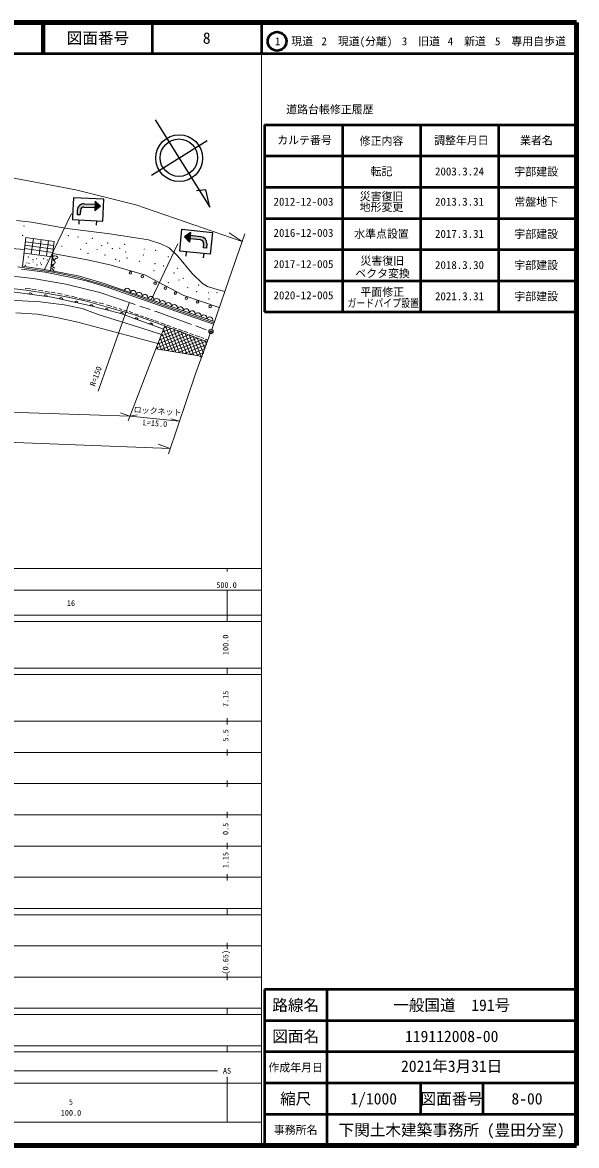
# Model space of a CAD drawing. Units: millimetres, scale not verified. Extents: x 40000 to 680000, y 20000 to 380000.
# Drawn here: x 502450 to 680000, y 20000 to 380000 of the extents above; entities that cross this region are included whole.
import ezdxf
from ezdxf.enums import TextEntityAlignment as Align

# ---------------------------------------------------------------- set-up
doc = ezdxf.new("R2010")
doc.units = ezdxf.units.MM
doc.header["$LTSCALE"] = 1000
doc.header["$PDMODE"] = 32
doc.header["$PDSIZE"] = 500
doc.linetypes.add('CHAIN', pattern=[18.5, 12, -1.5, 3.5, -1.5])
for name, color, linetype, lineweight in [('M-BGD', 7, 'Continuous', 13), ('M-BMK', 2, 'CHAIN', 13), ('M-BMK-SRVR', 3, 'Continuous', 13), ('M-STR-HTXT', 7, 'Continuous', 13), ('M-STR-STRC', 7, 'Continuous', 25), ('M-TTL', 2, 'Continuous', 140), ('M-TTL-BAND', 7, 'Continuous', 13), ('M-TTL-FRAM', 2, 'Continuous', 50), ('M-TTL-LINE', 7, 'Continuous', 50), ('M-TTL-TXT', 7, 'Continuous', 50)]:
    doc.layers.add(name, color=color, linetype=linetype, lineweight=lineweight)
doc.layers.add('M-OTRS', color=6, linetype='Continuous')
doc.styles.add('ＭＳ ゴシック', font='')
doc.styles.get('ＭＳ ゴシック').set_extended_font_data('MS Gothic')

msp = doc.modelspace()

# ---------------------------------------------------------------- hatches: boundary and pattern name
at = {"layer": 'M-STR-STRC'}
for points in [[(522201, 321881), (525697, 321715), (525647, 320666), (522151, 320832, 0.41421), (521052, 319833), (520985, 318435), (519937, 318485), (520003, 319883, -0.41421)], [(525697, 321715), (525747, 322764), (527420, 321107), (525597, 319617), (525647, 320666)], [(556174, 311669), (556280, 312714), (554380, 311324), (555962, 309580), (556068, 310625)], [(559656, 311316), (556174, 311669), (556068, 310625), (559550, 310271, -0.41421), (560489, 309120), (560347, 307728), (561392, 307622), (561533, 309014, 0.41421)]]:
    msp.add_hatch(color=256, dxfattribs=at).paths.add_polyline_path(points)

# ---------------------------------------------------------------- linework, layer by layer
at = {"layer": 'M-BGD', "lineweight": 25}
for p, q in [((545011, 348826), (562514, 320816)), ((561600, 342093), (543791, 330965)), ((561199, 326328), (558212, 326048)), ((562514, 320816), (561199, 326328))]:
    msp.add_line(p, q, dxfattribs=at)
at = {"layer": 'M-BGD'}
for p, q in [((500583, 316542), (505379, 316014)), ((505379, 316014), (516794, 314000)), ((516794, 314000), (530416, 312225)), ((502499, 301815), (503534, 311107)), ((503370, 309634), (512428, 308484)), ((503534, 311107), (512599, 309812)), ((506027, 310751), (505254, 305790)), ((508492, 310399), (507835, 305455)), ((510749, 310076), (510179, 305152)), ((512599, 309812), (511396, 300477)), ((530416, 312225), (542791, 310306)), ((542791, 310306), (546820, 309011)), ((479120, 309116), (503105, 307257)), ((502974, 306085), (511969, 304920)), ((503131, 307491), (512145, 306285)), ((503256, 308614), (512284, 307370)), ((546820, 309011), (549410, 307764)), ((549410, 307764), (552240, 305078)), ((511761, 302658), (511881, 303234)), ((512026, 302274), (511761, 302658)), ((511881, 303499), (512002, 303763)), ((511881, 303234), (511881, 303499)), ((512002, 303763), (512170, 303859)), ((523317, 303894), (512104, 305973)), ((512146, 304723), (512170, 304987)), ((512170, 304363), (512146, 304723)), ((512170, 304987), (512410, 305155)), ((512458, 304051), (512170, 304363)), ((512170, 303859), (512458, 303667)), ((512626, 302586), (512218, 302106)), ((512410, 305155), (512722, 305155)), ((512794, 303955), (512458, 304051)), ((512458, 303667), (512866, 303402)), ((512818, 302706), (512626, 302586)), ((512722, 305155), (513346, 305107)), ((512890, 304075), (512794, 303955)), ((512938, 302922), (512818, 302706)), ((512866, 303402), (512938, 303114)), ((512938, 304291), (512890, 304075)), ((513178, 304363), (512938, 304291)), ((512938, 303114), (512938, 302922)), ((513250, 304363), (513178, 304363)), ((513682, 304459), (513250, 304363)), ((513346, 305107), (513514, 304963)), ((513514, 304963), (513730, 304627)), ((513730, 304627), (513682, 304459)), ((530848, 302216), (523317, 303894)), ((552240, 305078), (556796, 299563)), ((505001, 301076), (500996, 301676)), ((509678, 299913), (502171, 300944)), ((508862, 300932), (502291, 301844)), ((512292, 299949), (505001, 301076)), ((515266, 299781), (508862, 300932)), ((517664, 298378), (509678, 299913)), ((511545, 301049), (511495, 301245)), ((511641, 301001), (511545, 301049)), ((511833, 301025), (511641, 301001)), ((512050, 301049), (511833, 301025)), ((511857, 301698), (511881, 301914)), ((512170, 301698), (511857, 301698)), ((512061, 302243), (511881, 301914)), ((512218, 302106), (512026, 302274)), ((512572, 300266), (512050, 301049)), ((512794, 301289), (512170, 301698)), ((516057, 299254), (512292, 299949)), ((520733, 298678), (515266, 299781)), ((520014, 298342), (516057, 299254)), ((541831, 299002), (530848, 302216)), ((545860, 296892), (541831, 299002)), ((556796, 299563), (560154, 296349)), ((522820, 297203), (517664, 298378)), ((523180, 297383), (520014, 298342)), ((528647, 296376), (520733, 298678)), ((529894, 295021), (522820, 297203)), ((527760, 296112), (523180, 297383)), ((533516, 294265), (527760, 296112)), ((534493, 294301), (528647, 296376)), ((554110, 292527), (545860, 296892)), ((560154, 296349), (561784, 295342)), ((561784, 295342), (565190, 294334)), ((568655, 297768), (563092, 281613)), ((503688, 294236), (495343, 295195)), ((503305, 294775), (504983, 294601)), ((509780, 293228), (503688, 294236)), ((505499, 294481), (506818, 294361)), ((506818, 294361), (506830, 294355)), ((507561, 294164), (508928, 293972)), ((508928, 293972), (508862, 293978)), ((509774, 293798), (511153, 293582)), ((515343, 292269), (509780, 293228)), ((511680, 293510), (512951, 293294)), ((513671, 293186), (515182, 292887)), ((522538, 290734), (515343, 292269)), ((515973, 292659), (517568, 292287)), ((518203, 292227), (519966, 291735)), ((546658, 289169), (529894, 295021)), ((548001, 289157), (533516, 294265)), ((563948, 284100), (534493, 294301)), ((565506, 288622), (554110, 292527)), ((565190, 294334), (567300, 293807)), ((494227, 291214), (508161, 290494)), ((508161, 290494), (515859, 289487)), ((515859, 289487), (521543, 288264)), ((520589, 291568), (522556, 291196)), ((521543, 288264), (526723, 286369)), ((529972, 288624), (522538, 290734)), ((523000, 291112), (524319, 290764)), ((524954, 290596), (526537, 290249)), ((527029, 290129), (528408, 289757)), ((529367, 289529), (531130, 288953)), ((537695, 286465), (529972, 288624)), ((531549, 288882), (532652, 288462)), ((533432, 288354), (534343, 288042)), ((563679, 283318), (546658, 289169)), ((563811, 283702), (548001, 289157)), ((507274, 286537), (500271, 286969)), ((513389, 285458), (507274, 286537)), ((520200, 283947), (513389, 285458)), ((526723, 286369), (543031, 281285)), ((534895, 287790), (536142, 287503)), ((536609, 287311), (537773, 286927)), ((548279, 282632), (537695, 286465)), ((538456, 286651), (539775, 286226)), ((540231, 285992), (541256, 285674)), ((541724, 285476), (543037, 285026)), ((543444, 284901), (544625, 284505)), ((545841, 277086), (520200, 283947)), ((543031, 281285), (546975, 280005)), ((544961, 284349), (546166, 283971)), ((545170, 275359), (548032, 282723)), ((552996, 280888), (546263, 278173)), ((551601, 281404), (546760, 279452)), ((546796, 283713), (548271, 283132)), ((550206, 281919), (547257, 280730)), ((547606, 281626), (550479, 274500)), ((548811, 282435), (547755, 282009)), ((548279, 282632), (551633, 274314)), ((548279, 282632), (548811, 282435)), ((548696, 282970), (549973, 282580)), ((548811, 282435), (549546, 282163)), ((549546, 282163), (552786, 274127)), ((549546, 282163), (550206, 281919)), ((550206, 281919), (550813, 281695)), ((550675, 282251), (551946, 281813)), ((550813, 281695), (553940, 273940)), ((550813, 281695), (551601, 281404)), ((551601, 281404), (552080, 281227)), ((552080, 281227), (555082, 273783)), ((552080, 281227), (553124, 280908)), ((552426, 281687), (553763, 281165)), ((553124, 280908), (554392, 280372)), ((554194, 281033), (555441, 280584)), ((555787, 279857), (545269, 275616)), ((554392, 280372), (545766, 276894)), ((546018, 277542), (547019, 275060)), ((546547, 278904), (548172, 274873)), ((557182, 279341), (546695, 275112)), ((547077, 280265), (549326, 274687)), ((558577, 278826), (548604, 274804)), ((559972, 278310), (550512, 274495)), ((561368, 277794), (552420, 274186)), ((553347, 280758), (556247, 273567)), ((554392, 280372), (554614, 280290)), ((554614, 280290), (557400, 273381)), ((554614, 280290), (555787, 279857)), ((555787, 279857), (555881, 279822)), ((555881, 279822), (558554, 273194)), ((555881, 279822), (557182, 279341)), ((556079, 280314), (557278, 279890)), ((557148, 279354), (559858, 272634)), ((557182, 279341), (558577, 278826)), ((557751, 279697), (559325, 279224)), ((562626, 280293), (557947, 267347)), ((558415, 278885), (560424, 273904)), ((558577, 278826), (559682, 278417)), ((559616, 279091), (560585, 278716)), ((559682, 278417), (560925, 275335)), ((559682, 278417), (559972, 278310)), ((559972, 278310), (560949, 277949)), ((560949, 277949), (561426, 276766)), ((560949, 277949), (561368, 277794)), ((560996, 278510), (561866, 278192)), ((561368, 277794), (561688, 277698)), ((558996, 273123), (545170, 275359)), ((545489, 276181), (545865, 275247)), ((561416, 276735), (554328, 273878)), ((560976, 275480), (556237, 273569)), ((560536, 274224), (558145, 273260)), ((559980, 272565), (558996, 273123))]:
    msp.add_line(p, q, dxfattribs=at)
msp.add_lwpolyline([(547671, 281645), (533977, 286657), (523905, 289223), (511818, 291957), (496781, 293972), (491146, 294595), (476181, 295459), (457475, 296514), (435268, 297953), (406298, 299560), (378910, 301238), (373035, 301406), (367327, 301094), (360348, 300375), (352818, 299056), (336702, 295099), (325766, 292557), (312312, 289199)], dxfattribs=at)
at = {"layer": 'M-BGD', "lineweight": 25}
for centre, radius in [((552659, 336507), 7500), ((552583, 336645), 6000)]:
    msp.add_circle(centre, radius, dxfattribs=at)
at = {"layer": 'M-BGD'}
for centre, radius in [((502949, 314712), 51.7), ((502517, 311783), 51.7), ((517116, 311687), 51.7), ((520286, 311206), 51.7), ((524848, 310774), 51.7), ((515051, 308277), 51.7), ((521102, 307316), 51.7), ((522879, 309189), 51.7), ((523455, 305972), 51.7), ((526385, 307220), 51.7), ((527873, 308469), 51.7), ((529746, 309285), 51.7), ((531235, 307460), 51.7), ((533636, 307605), 51.7), ((535221, 308853), 51.7), ((535557, 306452), 51.7), ((541464, 307316), 51.7), ((545162, 306980), 51.7), ((503862, 302946), 51.7), ((504294, 304819), 51.7), ((504582, 302754), 51.7), ((505831, 303955), 51.7), ((505879, 303234), 51.7), ((506935, 304243), 51.7), ((508232, 302898), 51.7), ((509240, 304291), 51.7), ((510393, 303811), 51.7), ((528930, 305491), 51.7), ((532291, 304099), 51.7), ((533492, 303571), 51.7), ((535941, 304483), 51.7), ((539927, 303474), 51.7), ((541224, 305443), 51.7), ((544922, 302658), 51.7), ((549148, 304915), 51.7), ((503381, 302178), 51.7), ((507127, 302226), 51.7), ((508520, 302322), 51.7), ((537035, 299721), 400), ((537035, 299721), 400), ((540872, 298570), 400), ((544585, 300401), 51.7), ((547707, 301938), 51.7), ((551021, 299681), 51.7), ((552125, 301217), 51.7), ((544949, 296412), 400), ((548211, 294829), 400), ((549244, 296607), 51.7), ((552653, 297472), 51.7), ((553950, 297952), 51.7), ((558896, 295839), 51.7), ((551424, 293246), 400), ((554974, 291568), 400), ((555439, 295022), 51.7), ((558272, 293678), 51.7), ((562066, 293342), 51.7), ((564803, 293342), 51.7), ((558523, 290416), 400), ((562210, 291325), 51.7), ((562600, 288977), 400)]:
    msp.add_circle(centre, radius, dxfattribs=at)
for centre, radius, start, end in [((504955, 292877), 500, 352.36945, 172.36945), ((509911, 292213), 500, 352.36945, 172.36945), ((514818, 291279), 500, 347.25471, 167.25471), ((535992, 293782), 1000, 340.89691, 160.89691), ((537881, 293128), 1000, 340.89691, 160.89691), ((539771, 292473), 1000, 340.89691, 160.89691), ((541661, 291819), 1000, 340.89691, 160.89691), ((543551, 291164), 1000, 340.89691, 160.89691), ((519695, 290176), 500, 347.25471, 167.25471), ((524567, 289055), 500, 345.70726, 165.70726), ((529413, 287820), 500, 345.70726, 165.70726), ((545441, 290510), 1000, 340.89691, 160.89691), ((547331, 289855), 1000, 340.89691, 160.89691), ((549221, 289201), 1000, 340.89691, 160.89691), ((551110, 288546), 1000, 340.89691, 160.89691), ((553000, 287892), 1000, 340.89691, 160.89691), ((554890, 287237), 1000, 340.89691, 160.89691), ((534250, 286558), 500, 339.82929, 162.40864), ((538945, 284839), 500, 339.89614, 159.89614), ((556780, 286583), 1000, 340.89691, 160.89691), ((558670, 285928), 1000, 340.89691, 160.89691), ((560560, 285273), 1000, 340.89691, 160.89691), ((562450, 284619), 1000, 340.89691, 160.89691), ((543640, 283121), 500, 339.89614, 159.89614)]:
    msp.add_arc(centre, radius, start, end, dxfattribs=at)
at = {"layer": 'M-BMK'}
for p, q in [((494371, 299219), (505835, 297948)), ((505835, 297948), (516387, 296102)), ((516387, 296102), (527227, 293392)), ((527227, 293392), (545309, 287300)), ((545309, 287300), (562205, 281189))]:
    msp.add_line(p, q, dxfattribs=at)
at = {"layer": 'M-BMK-SRVR'}
msp.add_circle((562864, 280951), 700, dxfattribs=at)
at = {"layer": 'M-OTRS'}
msp.add_point((562874, 280900), dxfattribs=at)
at = {"layer": 'M-STR-HTXT'}
for p, q in [((493832, 331151), (519540, 326355)), ((519540, 326355), (538822, 321558)), ((538822, 321558), (572885, 309819)), ((573739, 312253), (568655, 297768)), ((572885, 309819), (568727, 312565)), ((536675, 290058), (526699, 261855)), ((536292, 252311), (545170, 275359)), ((549266, 241735), (557947, 267347)), ((536857, 253778), (368843, 259532)), ((536857, 253778), (533869, 254817)), ((536857, 253778), (539170, 254217)), ((536927, 253773), (552822, 252225)), ((552822, 252225), (549961, 252994)), ((369641, 250482), (549828, 243393)), ((549828, 243393), (545932, 244804))]:
    msp.add_line(p, q, dxfattribs=at)
at = {"layer": 'M-STR-STRC'}
for p, q in [((518788, 323795), (518501, 317775)), ((528577, 323330), (518788, 323795)), ((522151, 320832), (525647, 320666)), ((522201, 321881), (525697, 321715)), ((525747, 322764), (525597, 319617)), ((527420, 321107), (525597, 319617)), ((525747, 322764), (527420, 321107)), ((528244, 316338), (528577, 323330)), ((518501, 317771), (518455, 316803)), ((518455, 316803), (528244, 316338)), ((520003, 319883), (519937, 318485)), ((519937, 318485), (520985, 318435)), ((521052, 319833), (520985, 318435)), ((520553, 316703), (520486, 315305)), ((526146, 316437), (526080, 315039)), ((552858, 306729), (553565, 313693)), ((553565, 313693), (563315, 312703)), ((556280, 312714), (554380, 311324)), ((554380, 311324), (555962, 309580)), ((556280, 312714), (555962, 309580)), ((559550, 310271), (556068, 310625)), ((559656, 311316), (556174, 311669)), ((563315, 312703), (562706, 306707)), ((562608, 305739), (552858, 306729)), ((554947, 306517), (554806, 305124)), ((560489, 309120), (560347, 307728)), ((561392, 307622), (560347, 307728)), ((561533, 309014), (561392, 307622)), ((562706, 306703), (562608, 305739)), ((560519, 305951), (560377, 304558))]:
    msp.add_line(p, q, dxfattribs=at)
at = {"layer": 'M-STR-STRC', "lineweight": 13}
for p, q in [((518185, 318763), (509548, 300809)), ((552277, 309017), (543639, 291063))]:
    msp.add_line(p, q, dxfattribs=at)
at = {"layer": 'M-STR-STRC'}
for centre, radius, start, end in [((522101, 319783), 2100, 87.2767, 177.2767), ((522101, 319783), 1050, 87.2767, 177.2767), ((559444, 309227), 1050, 354.20085, 84.20085), ((559444, 309227), 2100, 354.20085, 84.20085)]:
    msp.add_arc(centre, radius, start, end, dxfattribs=at)
at = {"layer": 'M-TTL'}
for p, q in [((680000, 380000), (40000, 380000)), ((680000, 20000), (680000, 380000)), ((40000, 20000), (680000, 20000))]:
    msp.add_line(p, q, dxfattribs=at)
at = {"layer": 'M-TTL-BAND'}
for p, q in [((579000, 20000), (579000, 370000)), ((40000, 205000), (579000, 205000)), ((568000, 205000), (568000, 204000)), ((68000, 198000), (579000, 198000)), ((568000, 188000), (568000, 198000)), ((40000, 190000), (579000, 190000)), ((40000, 188000), (579000, 188000)), ((40000, 173000), (579000, 173000)), ((568000, 171000), (568000, 173000)), ((40000, 171000), (579000, 171000)), ((40000, 156000), (579000, 156000)), ((568000, 155000), (568000, 157000)), ((46000, 146000), (579000, 146000)), ((568000, 145000), (568000, 147000)), ((568000, 135000), (568000, 137000)), ((52000, 136000), (579000, 136000)), ((46000, 126000), (579000, 126000)), ((568000, 125000), (568000, 127000)), ((52000, 116000), (579000, 116000)), ((568000, 115000), (568000, 117000)), ((46000, 106000), (579000, 106000)), ((568000, 105000), (568000, 107000)), ((40000, 96000), (579000, 96000)), ((40000, 94000), (579000, 94000)), ((568000, 94000), (568000, 96000)), ((49000, 84000), (579000, 84000)), ((568000, 83000), (568000, 85000)), ((40000, 74000), (579000, 74000)), ((568000, 73000), (568000, 75000)), ((40000, 64000), (579000, 64000)), ((40000, 62000), (579000, 62000)), ((568000, 62000), (568000, 64000)), ((40000, 52000), (579000, 52000)), ((568000, 50000), (568000, 52000)), ((40000, 50000), (579000, 50000)), ((71000, 44000), (565000, 44000)), ((40000, 40000), (579000, 40000)), ((568000, 27500), (568000, 42000)), ((68000, 27500), (579000, 27500))]:
    msp.add_line(p, q, dxfattribs=at)
at = {"layer": 'M-TTL-FRAM'}
for p, q in [((580000, 347197), (580000, 287197)), ((580000, 347197), (680000, 347197)), ((580000, 287197), (680000, 287197)), ((680000, 70000), (580000, 70000)), ((580000, 70000), (580000, 20000))]:
    msp.add_line(p, q, dxfattribs=at)
at = {"layer": 'M-TTL-LINE'}
for p, q in [((508747, 380000), (508747, 370000)), ((509247, 380000), (509247, 370000)), ((543997, 380000), (543997, 370000)), ((579000, 380000), (579000, 370000)), ((40000, 370000), (680000, 370000)), ((605000, 347197), (605000, 287197)), ((630000, 347197), (630000, 287197)), ((655000, 347197), (655000, 287197)), ((580000, 337197), (680000, 337197)), ((580000, 327197), (680000, 327197)), ((580000, 317197), (680000, 317197)), ((580000, 307197), (680000, 307197)), ((580000, 297197), (680000, 297197)), ((600000, 70000), (600000, 20000)), ((680000, 60000), (580000, 60000)), ((680000, 50000), (580000, 50000)), ((680000, 40000), (580000, 40000)), ((630000, 40000), (630000, 30000)), ((650000, 40000), (650000, 30000)), ((680000, 30000), (580000, 30000))]:
    msp.add_line(p, q, dxfattribs=at)
at = {"layer": 'M-TTL-TXT'}
msp.add_circle((584031, 373958), 3000, dxfattribs=at)

# ---------------------------------------------------------------- texts
at = {"layer": 'M-STR-HTXT', "style": 'ＭＳ ゴシック'}
for s, rotation, p in [('R=150', 69.835, (527314, 266081)), ('ロックネット', 356.01, (545639, 253941)), ('L=15.0', 356.01, (544823, 250056))]:
    msp.add_text(s, height=1833, rotation=rotation, dxfattribs=at).set_placement(p, align=Align.BOTTOM_CENTER)
at = {"layer": 'M-TTL-BAND', "style": 'ＭＳ ゴシック'}
for s, p in [('500.0', (567844, 198195)), ('16', (518000, 192405)), ('AS', (568000, 42500)), ('5', (518000, 32523)), ('100.0', (518000, 29033))]:
    msp.add_text(s, height=1833, dxfattribs=at).set_placement(p, align=Align.BOTTOM_CENTER)
for s, p in [('100.0', (569000, 180500)), ('7.15', (569000, 163174)), ('5.5', (569000, 151500)), ('0.5', (569000, 121500)), ('1.15', (569000, 111500)), ('(0.65)', (569000, 78764))]:
    msp.add_text(s, height=1833, rotation=90, dxfattribs=at).set_placement(p, align=Align.BOTTOM_CENTER)
at = {"layer": 'M-TTL-TXT', "style": 'ＭＳ ゴシック'}
for s, height, p in [('図面番号', 3666, (526622, 375000)), ('8', 3666, (561497, 375000)), ('1\u3000現道', 2566, (589448, 373958)), ('2\u3000現道(分離)', 2566, (609619, 373958)), ('3\u3000旧道', 2566, (630121, 373958)), ('4\u3000新道', 2566, (644824, 373958)), ('5\u3000専用自歩道', 2566, (665228, 373958)), ('道路台帳修正履歴', 2566, (600968, 352113)), ('カルテ番号', 2566, (592839, 342277)), ('修正内容', 2566, (617509, 342023)), ('調整年月日', 2566, (643089, 342197)), ('業者名', 2566, (667134, 342197)), ('転記', 2566, (617500, 332245)), ('2003.3.24', 2566, (642500, 332245)), ('宇部建設', 2566, (667077, 332189)), ('水準点設置', 2566, (617500, 312245)), ('2017.3.31', 2566, (642500, 312245)), ('宇部建設', 2566, (667077, 312189)), ('災害復旧', 2566, (617741, 303585)), ('2018.3.30', 2566, (642500, 302245)), ('宇部建設', 2566, (667077, 302189)), ('ベクタ変換', 2566, (617839, 299551)), ('平面修正', 2566, (617741, 293585)), ('2021.3.31', 2566, (642500, 292245)), ('宇部建設', 2566, (667077, 292189)), ('路線名', 3666, (590000, 65000)), ('路線名', 3666, (590000, 65000)), ('一般国道\u3000191号', 3666, (640000, 65000)), ('図面名', 3666, (590000, 55000)), ('図面名', 3666, (590000, 55000)), ('119112008-00', 3666, (640000, 55000)), ('作成年月日', 2566, (590000, 45000)), ('作成年月日', 2566, (590000, 45000)), ('縮尺', 3666, (590000, 35000)), ('縮尺', 3666, (590000, 35000)), ('1/1000', 3666, (615000, 35000)), ('図面番号', 3666, (640000, 35000)), ('図面番号', 3666, (640000, 35000)), ('8-00', 3666, (664125, 35000)), ('事務所名', 2566, (590000, 25000)), ('事務所名', 2566, (590000, 25000)), ('下関土木建築事務所 (豊田分室)', 3666, (640000, 25000))]:
    msp.add_text(s, height=height, dxfattribs=at).set_placement(p, align=Align.MIDDLE_CENTER)
for s, height, p in [('災害復旧', 2566, (617500, 322225)), ('常盤地下', 2566, (667077, 320439)), ('2012-12-003', 2566, (592500, 320495)), ('地形変更', 2566, (617500, 318766)), ('2013.3.31', 2566, (642500, 320495)), ('2016-12-003', 2566, (592500, 310495)), ('2017-12-005', 2566, (592500, 300495)), ('2020-12-005', 2566, (592500, 290495)), ('2021年3月31日', 3666, (640000, 42500))]:
    msp.add_text(s, height=height, dxfattribs=at).set_placement(p, align=Align.BOTTOM_CENTER)
at = {"layer": 'M-TTL-TXT', "style": 'ＭＳ ゴシック', "width": 0.8}
msp.add_text('ガードパイプ設置', height=2566, dxfattribs=at).set_placement((606541, 287976), align=Align.BOTTOM_LEFT)

doc.saveas('drawing.dxf')
